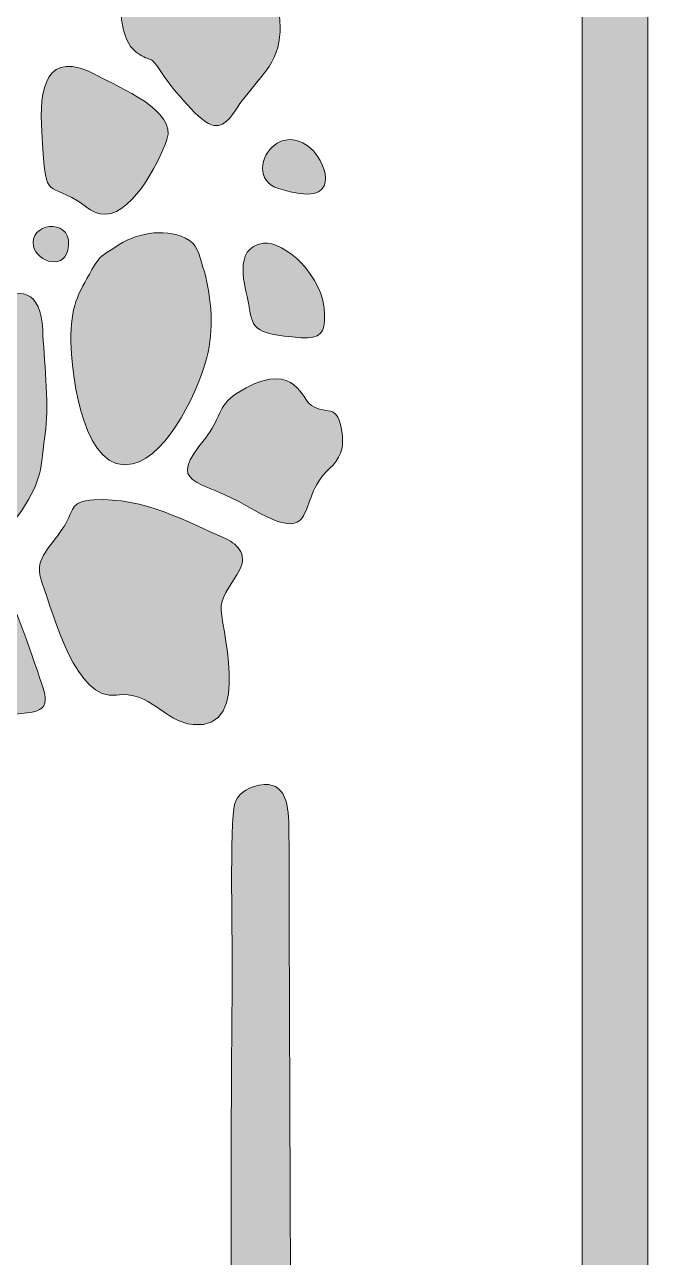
# Model space of a CAD drawing. Header units: inches. Extents: x -199 to 794, y -76 to 917.
# Drawn here: x 676.6 to 794, y 420.6 to 652.5 of the extents above; entities that cross this region are included whole.
import ezdxf

# ---------------------------------------------------------------- set-up
doc = ezdxf.new("R2010")
doc.units = ezdxf.units.IN
doc.header["$MEASUREMENT"] = 0
doc.layers.add('图层 1', color=7, linetype='Continuous')

# ---------------------------------------------------------------- blocks, each defined once
blk = doc.blocks.new('block 2')
at = {"layer": '图层 1', "true_color": 0xffffff}
h = blk.add_hatch(color=7, dxfattribs=at)
h.dxf.hatch_style = 2
edge = h.paths.add_edge_path()
edge.add_spline(control_points=[(791.65, 843.99), (790.54, 844.66), (788.96, 844.87), (787.38, 844.89), (782.21, 844.95), (773.23, 845.15), (768.63, 843.69), (759.46, 840.79), (761.41, 830.71), (766.29, 825.34), (768.33, 823.1), (770.07, 820.6), (771.59, 817.92), (776.78, 808.78), (781.41, 795.92), (781.41, 785.33), (781.41, 785.33), (781.41, 194.19), (781.41, 194.19), (777.47, 191.99), (769.65, 191.36), (766.17, 190.88), (757.83, 189.72), (752.38, 188.66), (745.69, 186.12), (735.58, 182.3), (734.56, 182.7), (740.55, 173.36), (742, 171.09), (743.72, 168.17), (745.44, 163.85), (748.84, 155.29), (753.76, 156.77), (760.42, 152.04), (762.38, 150.64), (765.26, 146.86), (766.41, 144.38), (768.37, 140.15), (768.24, 139.32), (769.77, 134.62), (771.03, 130.75), (771.28, 130.07), (772.42, 129.64), (773.18, 129.37), (774.36, 129.21), (776.54, 128.26), (781.06, 126.28), (783.37, 102.7), (775.64, 101.17), (774.68, 100.98), (773.92, 100.8), (773.33, 100.6), (770.36, 99.62), (771.38, 98.32), (769.88, 93.81), (768.76, 90.45), (766.49, 79.21), (761.06, 76.37), (748.63, 69.88), (749.84, 74.91), (745.88, 65.31), (744.36, 61.64), (743.71, 59.51), (741.84, 56.21), (741.03, 54.76), (739.96, 53.93), (739.02, 52.99), (735.08, 49.09), (737, 47.16), (740.97, 44.98), (746.65, 41.82), (758.26, 38.73), (764.77, 38.8), (767.73, 38.83), (771.78, 38.9), (775.53, 38.48), (777.67, 38.22), (779.73, 37.81), (781.41, 37.13), (781.41, 37.13), (781.41, -76.04), (781.41, -76.04), (781.41, -76.04), (793.72, -76.04), (793.72, -76.04), (793.72, -76.04), (793.72, 834.75), (793.72, 834.75), (793.72, 837.12), (794.02, 842.57), (791.65, 843.99)], knot_values=[0, 0, 0, 0, 1, 1, 1, 2, 2, 2, 3, 3, 3, 4, 4, 4, 5, 5, 5, 6, 6, 6, 7, 7, 7, 8, 8, 8, 9, 9, 9, 10, 10, 10, 11, 11, 11, 12, 12, 12, 13, 13, 13, 14, 14, 14, 15, 15, 15, 16, 16, 16, 17, 17, 17, 18, 18, 18, 19, 19, 19, 20, 20, 20, 21, 21, 21, 22, 22, 22, 23, 23, 23, 24, 24, 24, 25, 25, 25, 26, 26, 26, 27, 27, 27, 28, 28, 28, 29, 29, 29, 30, 30, 30, 30], degree=3, periodic=1)
h = blk.add_hatch(color=7, dxfattribs=at)
h.dxf.hatch_style = 2
edge = h.paths.add_edge_path()
edge.add_spline(control_points=[(708.46, 677.37), (706.37, 677.04), (702.3, 676.81), (700.55, 675.97), (696.2, 673.91), (691.38, 651.78), (697.5, 647.33), (700.82, 644.91), (699.71, 647.44), (702.55, 643.08), (704.24, 640.5), (709.78, 633.81), (712.13, 633.48), (714.5, 633.14), (715.94, 636.1), (717.04, 637.63), (717.04, 637.63), (721.89, 643.74), (721.89, 643.74), (728.92, 652.6), (720.71, 666.28), (715.04, 674.69), (713.31, 677.26), (712.61, 678.01), (708.46, 677.37)], knot_values=[0, 0, 0, 0, 1, 1, 1, 2, 2, 2, 3, 3, 3, 4, 4, 4, 5, 5, 5, 6, 6, 6, 7, 7, 7, 8, 8, 8, 8], degree=3, periodic=1)
h = blk.add_hatch(color=7, dxfattribs=at)
h.dxf.hatch_style = 2
edge = h.paths.add_edge_path()
edge.add_spline(control_points=[(690.76, 616.9), (696.26, 615.71), (701.71, 626.36), (703.3, 630.85), (705.22, 636.3), (694.41, 640.61), (690.29, 642.86), (680.33, 648.3), (679.28, 640.27), (679.77, 632.32), (680.58, 619.28), (680.38, 622.96), (686.46, 619.36), (687.91, 618.51), (688.82, 617.32), (690.76, 616.9)], knot_values=[0, 0, 0, 0, 1, 1, 1, 2, 2, 2, 3, 3, 3, 4, 4, 4, 5, 5, 5, 5], degree=3, periodic=1)
h = blk.add_hatch(color=7, dxfattribs=at)
h.dxf.hatch_style = 2
edge = h.paths.add_edge_path()
edge.add_spline(control_points=[(730.84, 628.73), (728.17, 631.42), (725.5, 631.24), (723.69, 629.92), (720.69, 627.75), (720.04, 623.02), (724.3, 621.64), (736.81, 617.58), (733.04, 626.54), (730.84, 628.73)], knot_values=[0, 0, 0, 0, 1, 1, 1, 2, 2, 2, 3, 3, 3, 3], degree=3, periodic=1)
h = blk.add_hatch(color=7, dxfattribs=at)
h.dxf.hatch_style = 2
edge = h.paths.add_edge_path()
edge.add_spline(control_points=[(678.12, 611.53), (678.12, 608.08), (683.77, 606.12), (684.66, 610.03), (686.01, 616.07), (678.12, 615.43), (678.12, 611.53)], knot_values=[0, 0, 0, 0, 1, 1, 1, 2, 2, 2, 2], degree=3, periodic=1)
h = blk.add_hatch(color=7, dxfattribs=at)
h.dxf.hatch_style = 2
edge = h.paths.add_edge_path()
edge.add_spline(control_points=[(696.84, 569.85), (703.69, 571.48), (709.62, 584.35), (711.05, 590.89), (712.16, 596.02), (711.57, 602.08), (710.07, 606.88), (709.28, 609.39), (709.11, 611.24), (706.78, 612.33), (702.59, 614.31), (697.14, 613.19), (693.68, 610.7), (690.99, 608.78), (690.99, 609.52), (689.21, 606.41), (686.53, 601.75), (685.18, 599.47), (685.24, 592.94), (685.33, 585.69), (687.92, 567.72), (696.84, 569.85)], knot_values=[0, 0, 0, 0, 1, 1, 1, 2, 2, 2, 3, 3, 3, 4, 4, 4, 5, 5, 5, 6, 6, 6, 7, 7, 7, 7], degree=3, periodic=1)
h = blk.add_hatch(color=7, dxfattribs=at)
h.dxf.hatch_style = 2
edge = h.paths.add_edge_path()
edge.add_spline(control_points=[(721.44, 611.38), (715.48, 610.54), (718.13, 602.89), (718.63, 600.12), (719.44, 595.62), (719.04, 594.26), (728.48, 593.6), (732.25, 593.33), (732.96, 594.48), (732.96, 597.87), (732.96, 605.2), (725.28, 611.92), (721.44, 611.38)], knot_values=[0, 0, 0, 0, 1, 1, 1, 2, 2, 2, 3, 3, 3, 4, 4, 4, 4], degree=3, periodic=1)
h = blk.add_hatch(color=7, dxfattribs=at)
h.dxf.hatch_style = 2
edge = h.paths.add_edge_path()
edge.add_spline(control_points=[(670.34, 557.66), (672.81, 557.53), (674.74, 559.11), (676.01, 561.11), (679.89, 567.22), (679.48, 568.18), (680.51, 576.48), (681.12, 581.34), (680.17, 589.76), (679.94, 595.14), (679.64, 602.03), (675.83, 604.22), (669.86, 598.98), (669.86, 598.98), (658.76, 589.85), (658.76, 589.85), (649.89, 581.9), (639.53, 578.22), (649.88, 568.04), (655.09, 562.91), (662.53, 558.09), (670.34, 557.66)], knot_values=[0, 0, 0, 0, 1, 1, 1, 2, 2, 2, 3, 3, 3, 4, 4, 4, 5, 5, 5, 6, 6, 6, 7, 7, 7, 7], degree=3, periodic=1)
h = blk.add_hatch(color=7, dxfattribs=at)
h.dxf.hatch_style = 2
edge = h.paths.add_edge_path()
edge.add_spline(control_points=[(733.82, 568.93), (735.93, 570.83), (736.51, 572.85), (736.3, 575.12), (735.6, 582.2), (733.07, 578.36), (729.93, 581.36), (728.68, 582.55), (726.59, 589.75), (716.38, 583.09), (712.84, 580.79), (713.32, 578.13), (710.53, 574.73), (703.06, 565.56), (708.95, 567.41), (718.57, 561.8), (732.53, 553.65), (727.27, 563.06), (733.82, 568.93)], knot_values=[0, 0, 0, 0, 1, 1, 1, 2, 2, 2, 3, 3, 3, 4, 4, 4, 5, 5, 5, 6, 6, 6, 6], degree=3, periodic=1)
h = blk.add_hatch(color=7, dxfattribs=at)
h.dxf.hatch_style = 2
edge = h.paths.add_edge_path()
edge.add_spline(control_points=[(693.82, 526.37), (700.17, 527.37), (702.76, 521.34), (708.23, 520.84), (719.79, 519.77), (713.05, 540.14), (713.51, 543.17), (713.88, 545.56), (715.61, 547.42), (716.95, 549.87), (718.6, 552.93), (716.4, 554.96), (713.88, 556.03), (707.23, 558.8), (699.13, 563.67), (689.53, 563.1), (684.84, 562.83), (685.92, 561.1), (683.96, 558.11), (680.86, 553.41), (678.15, 552.01), (679.84, 547.42), (682.09, 541.32), (686.21, 525.19), (693.82, 526.37)], knot_values=[0, 0, 0, 0, 1, 1, 1, 2, 2, 2, 3, 3, 3, 4, 4, 4, 5, 5, 5, 6, 6, 6, 7, 7, 7, 8, 8, 8, 8], degree=3, periodic=1)
h = blk.add_hatch(color=7, dxfattribs=at)
h.dxf.hatch_style = 2
edge = h.paths.add_edge_path()
edge.add_spline(control_points=[(654.51, 527.29), (655.63, 525.6), (656.07, 523.28), (657.28, 521.31), (658.93, 518.59), (661.75, 512.19), (666.52, 514.28), (672.03, 516.69), (670.48, 522.51), (675.91, 522.92), (682.38, 523.4), (680.78, 525.45), (677.95, 533.77), (672.36, 550.19), (671.39, 548.68), (661.59, 552.97), (655.61, 555.59), (650.27, 545), (649.22, 536.38), (648.17, 527.79), (651.43, 531.89), (654.51, 527.29)], knot_values=[0, 0, 0, 0, 1, 1, 1, 2, 2, 2, 3, 3, 3, 4, 4, 4, 5, 5, 5, 6, 6, 6, 7, 7, 7, 7], degree=3, periodic=1)
h = blk.add_hatch(color=7, dxfattribs=at)
h.dxf.hatch_style = 2
edge = h.paths.add_edge_path()
edge.add_spline(control_points=[(721.64, 220.89), (723.17, 224.72), (724.46, 227.84), (724.8, 233.22), (725.48, 249.62), (725.88, 266.33), (726.1, 283.23), (727.05, 355.31), (726.42, 428.56), (726.25, 500.74), (726.24, 505.52), (725.8, 510.44), (720.67, 509.42), (717.86, 508.87), (716.58, 507.61), (716.02, 505.82), (715.1, 502.86), (715.63, 478.23), (715.58, 473.43), (714.77, 392.71), (716.86, 310.04), (716.23, 234.17), (716.18, 229.07), (716.47, 224.78), (716.93, 221.91), (717.66, 217.47), (719.51, 215.49), (721.64, 220.89)], knot_values=[0, 0, 0, 0, 1, 1, 1, 2, 2, 2, 3, 3, 3, 4, 4, 4, 5, 5, 5, 6, 6, 6, 7, 7, 7, 8, 8, 8, 9, 9, 9, 9], degree=3, periodic=1)
at = {"layer": '图层 1', "lineweight": 0}
for points, knots in [([(791.65, 843.99), (790.54, 844.66), (788.96, 844.87), (787.38, 844.89), (782.21, 844.95), (773.23, 845.15), (768.63, 843.69), (759.46, 840.79), (761.41, 830.71), (766.29, 825.34), (768.33, 823.1), (770.07, 820.6), (771.59, 817.92), (776.78, 808.78), (781.41, 795.92), (781.41, 785.33), (781.41, 785.33), (781.41, 194.19), (781.41, 194.19), (777.47, 191.99), (769.65, 191.36), (766.17, 190.88), (757.83, 189.72), (752.38, 188.66), (745.69, 186.12), (735.58, 182.3), (734.56, 182.7), (740.55, 173.36), (742, 171.09), (743.72, 168.17), (745.44, 163.85), (748.84, 155.29), (753.76, 156.77), (760.42, 152.04), (762.38, 150.64), (765.26, 146.86), (766.41, 144.38), (768.37, 140.15), (768.24, 139.32), (769.77, 134.62), (771.03, 130.75), (771.28, 130.07), (772.42, 129.64), (773.18, 129.37), (774.36, 129.21), (776.54, 128.26), (781.06, 126.28), (783.37, 102.7), (775.64, 101.17), (774.68, 100.98), (773.92, 100.8), (773.33, 100.6), (770.36, 99.62), (771.38, 98.32), (769.88, 93.81), (768.76, 90.45), (766.49, 79.21), (761.06, 76.37), (748.63, 69.88), (749.84, 74.91), (745.88, 65.31), (744.36, 61.64), (743.71, 59.51), (741.84, 56.21), (741.03, 54.76), (739.96, 53.93), (739.02, 52.99), (735.08, 49.09), (737, 47.16), (740.97, 44.98), (746.65, 41.82), (758.26, 38.73), (764.77, 38.8), (767.73, 38.83), (771.78, 38.9), (775.53, 38.48), (777.67, 38.22), (779.73, 37.81), (781.41, 37.13), (781.41, 37.13), (781.41, -76.04), (781.41, -76.04), (781.41, -76.04), (793.72, -76.04), (793.72, -76.04), (793.72, -76.04), (793.72, 834.75), (793.72, 834.75), (793.72, 837.12), (794.02, 842.57), (791.65, 843.99)], [0, 0, 0, 0, 1, 1, 1, 2, 2, 2, 3, 3, 3, 4, 4, 4, 5, 5, 5, 6, 6, 6, 7, 7, 7, 8, 8, 8, 9, 9, 9, 10, 10, 10, 11, 11, 11, 12, 12, 12, 13, 13, 13, 14, 14, 14, 15, 15, 15, 16, 16, 16, 17, 17, 17, 18, 18, 18, 19, 19, 19, 20, 20, 20, 21, 21, 21, 22, 22, 22, 23, 23, 23, 24, 24, 24, 25, 25, 25, 26, 26, 26, 27, 27, 27, 28, 28, 28, 29, 29, 29, 30, 30, 30, 30]), ([(708.46, 677.37), (706.37, 677.04), (702.3, 676.81), (700.55, 675.97), (696.2, 673.91), (691.38, 651.78), (697.5, 647.33), (700.82, 644.91), (699.71, 647.44), (702.55, 643.08), (704.24, 640.5), (709.78, 633.81), (712.13, 633.48), (714.5, 633.14), (715.94, 636.1), (717.04, 637.63), (717.04, 637.63), (721.89, 643.74), (721.89, 643.74), (728.92, 652.6), (720.71, 666.28), (715.04, 674.69), (713.31, 677.26), (712.61, 678.01), (708.46, 677.37)], [0, 0, 0, 0, 1, 1, 1, 2, 2, 2, 3, 3, 3, 4, 4, 4, 5, 5, 5, 6, 6, 6, 7, 7, 7, 8, 8, 8, 8]), ([(690.76, 616.9), (696.26, 615.71), (701.71, 626.36), (703.3, 630.85), (705.22, 636.3), (694.41, 640.61), (690.29, 642.86), (680.33, 648.3), (679.28, 640.27), (679.77, 632.32), (680.58, 619.28), (680.38, 622.96), (686.46, 619.36), (687.91, 618.51), (688.82, 617.32), (690.76, 616.9)], [0, 0, 0, 0, 1, 1, 1, 2, 2, 2, 3, 3, 3, 4, 4, 4, 5, 5, 5, 5]), ([(730.84, 628.73), (728.17, 631.42), (725.5, 631.24), (723.69, 629.92), (720.69, 627.75), (720.04, 623.02), (724.3, 621.64), (736.81, 617.58), (733.04, 626.54), (730.84, 628.73)], [0, 0, 0, 0, 1, 1, 1, 2, 2, 2, 3, 3, 3, 3]), ([(678.12, 611.53), (678.12, 608.08), (683.77, 606.12), (684.66, 610.03), (686.01, 616.07), (678.12, 615.43), (678.12, 611.53)], [0, 0, 0, 0, 1, 1, 1, 2, 2, 2, 2]), ([(696.84, 569.85), (703.69, 571.48), (709.62, 584.35), (711.05, 590.89), (712.16, 596.02), (711.57, 602.08), (710.07, 606.88), (709.28, 609.39), (709.11, 611.24), (706.78, 612.33), (702.59, 614.31), (697.14, 613.19), (693.68, 610.7), (690.99, 608.78), (690.99, 609.52), (689.21, 606.41), (686.53, 601.75), (685.18, 599.47), (685.24, 592.94), (685.33, 585.69), (687.92, 567.72), (696.84, 569.85)], [0, 0, 0, 0, 1, 1, 1, 2, 2, 2, 3, 3, 3, 4, 4, 4, 5, 5, 5, 6, 6, 6, 7, 7, 7, 7]), ([(721.44, 611.38), (715.48, 610.54), (718.13, 602.89), (718.63, 600.12), (719.44, 595.62), (719.04, 594.26), (728.48, 593.6), (732.25, 593.33), (732.96, 594.48), (732.96, 597.87), (732.96, 605.2), (725.28, 611.92), (721.44, 611.38)], [0, 0, 0, 0, 1, 1, 1, 2, 2, 2, 3, 3, 3, 4, 4, 4, 4]), ([(670.34, 557.66), (672.81, 557.53), (674.74, 559.11), (676.01, 561.11), (679.89, 567.22), (679.48, 568.18), (680.51, 576.48), (681.12, 581.34), (680.17, 589.76), (679.94, 595.14), (679.64, 602.03), (675.83, 604.22), (669.86, 598.98), (669.86, 598.98), (658.76, 589.85), (658.76, 589.85), (649.89, 581.9), (639.53, 578.22), (649.88, 568.04), (655.09, 562.91), (662.53, 558.09), (670.34, 557.66)], [0, 0, 0, 0, 1, 1, 1, 2, 2, 2, 3, 3, 3, 4, 4, 4, 5, 5, 5, 6, 6, 6, 7, 7, 7, 7]), ([(733.82, 568.93), (735.93, 570.83), (736.51, 572.85), (736.3, 575.12), (735.6, 582.2), (733.07, 578.36), (729.93, 581.36), (728.68, 582.55), (726.59, 589.75), (716.38, 583.09), (712.84, 580.79), (713.32, 578.13), (710.53, 574.73), (703.06, 565.56), (708.95, 567.41), (718.57, 561.8), (732.53, 553.65), (727.27, 563.06), (733.82, 568.93)], [0, 0, 0, 0, 1, 1, 1, 2, 2, 2, 3, 3, 3, 4, 4, 4, 5, 5, 5, 6, 6, 6, 6]), ([(693.82, 526.37), (700.17, 527.37), (702.76, 521.34), (708.23, 520.84), (719.79, 519.77), (713.05, 540.14), (713.51, 543.17), (713.88, 545.56), (715.61, 547.42), (716.95, 549.87), (718.6, 552.93), (716.4, 554.96), (713.88, 556.03), (707.23, 558.8), (699.13, 563.67), (689.53, 563.1), (684.84, 562.83), (685.92, 561.1), (683.96, 558.11), (680.86, 553.41), (678.15, 552.01), (679.84, 547.42), (682.09, 541.32), (686.21, 525.19), (693.82, 526.37)], [0, 0, 0, 0, 1, 1, 1, 2, 2, 2, 3, 3, 3, 4, 4, 4, 5, 5, 5, 6, 6, 6, 7, 7, 7, 8, 8, 8, 8]), ([(654.51, 527.29), (655.63, 525.6), (656.07, 523.28), (657.28, 521.31), (658.93, 518.59), (661.75, 512.19), (666.52, 514.28), (672.03, 516.69), (670.48, 522.51), (675.91, 522.92), (682.38, 523.4), (680.78, 525.45), (677.95, 533.77), (672.36, 550.19), (671.39, 548.68), (661.59, 552.97), (655.61, 555.59), (650.27, 545), (649.22, 536.38), (648.17, 527.79), (651.43, 531.89), (654.51, 527.29)], [0, 0, 0, 0, 1, 1, 1, 2, 2, 2, 3, 3, 3, 4, 4, 4, 5, 5, 5, 6, 6, 6, 7, 7, 7, 7]), ([(721.64, 220.89), (723.17, 224.72), (724.46, 227.84), (724.8, 233.22), (725.48, 249.62), (725.88, 266.33), (726.1, 283.23), (727.05, 355.31), (726.42, 428.56), (726.25, 500.74), (726.24, 505.52), (725.8, 510.44), (720.67, 509.42), (717.86, 508.87), (716.58, 507.61), (716.02, 505.82), (715.1, 502.86), (715.63, 478.23), (715.58, 473.43), (714.77, 392.71), (716.86, 310.04), (716.23, 234.17), (716.18, 229.07), (716.47, 224.78), (716.93, 221.91), (717.66, 217.47), (719.51, 215.49), (721.64, 220.89)], [0, 0, 0, 0, 1, 1, 1, 2, 2, 2, 3, 3, 3, 4, 4, 4, 5, 5, 5, 6, 6, 6, 7, 7, 7, 8, 8, 8, 9, 9, 9, 9])]:
    blk.add_open_spline(points, degree=3, knots=knots, dxfattribs=at)

msp = doc.modelspace()

# ---------------------------------------------------------------- block references
at = {"layer": '图层 1'}
msp.add_blockref('block 2', (0, 0), dxfattribs=at)

doc.saveas('drawing.dxf')
